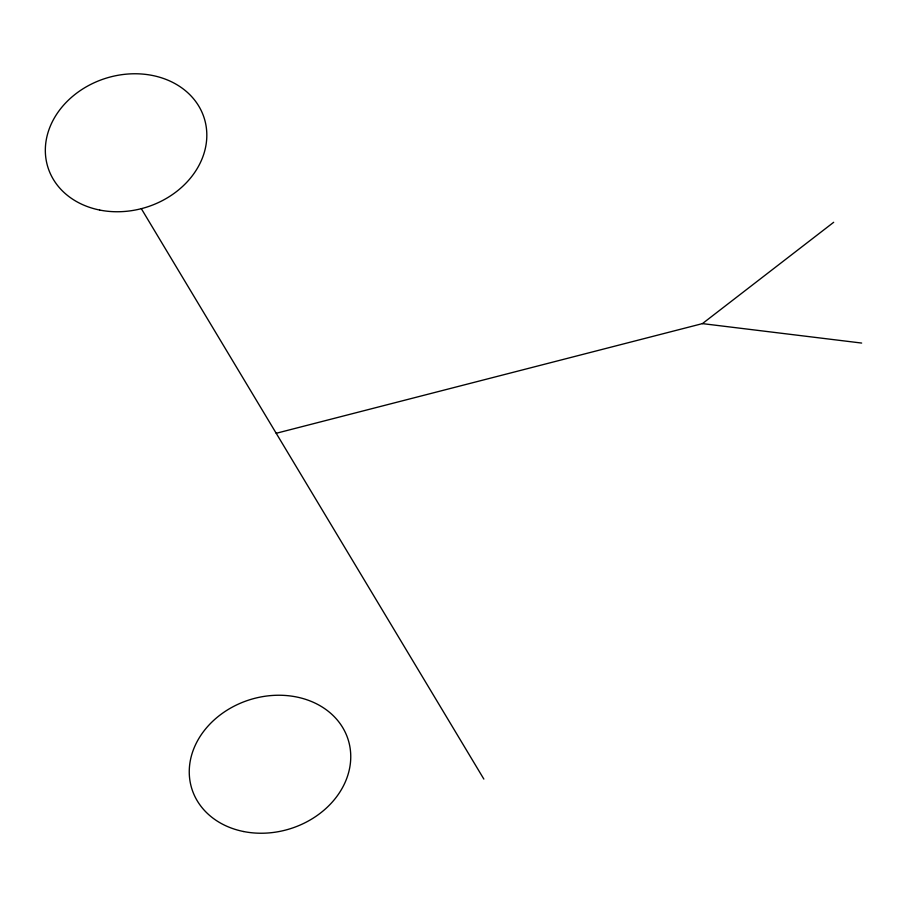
<?xml version="1.0" encoding="UTF-8"?>
<svg xmlns="http://www.w3.org/2000/svg" width="907" height="907" viewBox="0 0 907 907"><rect width="100%" height="100%" fill="white"/><g stroke="black" fill="none" stroke-linecap="round" stroke-linejoin="round"><path stroke-width="1.36" d="M276.216 433.285L702.426 323.618L833.68 222.294M702.426 323.618L861.65 343.061M141.333 208.678L483.85 779.068M243.586 831.526A81.925 67.594 -17.4 0 0 349.297 743.842A81.925 67.594 -17.4 0 0 217.136 717.358A81.925 67.594 -17.4 0 0 243.586 831.526M99.645 210.039A81.925 67.594 -17.4 0 0 205.367 122.366A81.925 67.594 -17.4 0 0 73.206 95.881A81.925 67.594 -17.4 0 0 99.645 210.039"/></g></svg>
